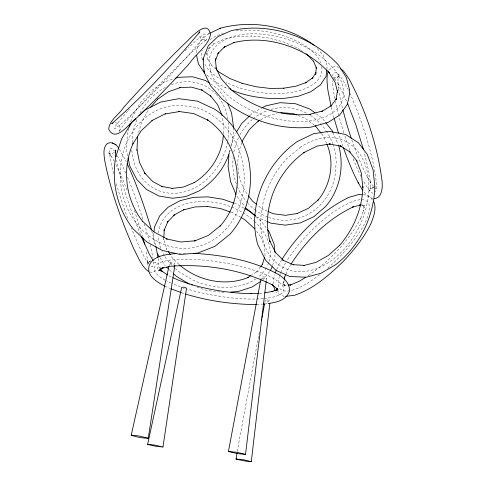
<?xml version="1.0" encoding="UTF-8"?>
<svg xmlns="http://www.w3.org/2000/svg" width="486" height="486" viewBox="0 0 486 486"><rect width="100%" height="100%" fill="white"/><g stroke="black" fill="none" stroke-linecap="round" stroke-linejoin="round"><path stroke-width="0.36" stroke-dasharray="2.43 1.82" d="M273.023 283.873L274.505 274.639M132.125 142.708L132.453 135.248A57.299 46.869 -67 0 1 137.495 118.25M163.818 238.213L163.746 239.647L163.66 238.76L166.759 249.257L166.364 248.577L167.931 250.995M153.898 233.189L153.485 239.92L154.773 244.938M229.052 152.622L229.805 149.068M223.481 133.601L223.955 127.8L222.442 117.46M233.663 127.739L232.393 142.738L231.336 146.225M326.908 69.377L327.054 65.252L322.917 54.991L315.833 47.106M266.285 280.629C268.029 273.314 254.111 279.237 266.553 278.369M284.11 280.616L283.545 284.219L283.295 281.728L284.936 286.497L283.308 284.389L282.123 283.733L286.485 285.829L283.854 285.604L286.71 285.264M196.235 52.719C197.219 44.457 202.316 37.811 209.223 33.516M169.784 262.665C175.094 266.844 177.663 261.711 169.784 262.665L169.122 265.629M237.217 451.537L258.74 335.304M258.88 334.556L259.433 331.58M264.809 302.523C264.761 295.512 276.054 304.734 265.228 300.287M160.593 267.598L160.72 266.96M128.905 128.425L127.283 134.251L126.609 150.806L127.66 155.86M130.734 121.871L131.742 118.232L139.695 103.548L150.8 91.082L163.8 82.195L174.31 78.574M138.644 132.587L141.517 122.357L148.412 109.629M272.567 265.471L275.015 257.088L274.803 253.224M229.435 152.501L230.279 149.712M230.899 145.581L233.736 136.523L235.704 133.292M241.888 142.641C234.957 159.639 236.852 180.482 248.067 195.202M285.944 274.14L288.143 268.928L290.47 265.083M276.698 269.451L279.116 263.928L281.485 260.089M119.1 131.603C121.257 128.644 119.732 124.106 116.324 122.897M119.453 130.965L125.352 122.521L132.162 114.41L161.461 82.462L192.091 51.911L205.353 40.332L204.132 41.037L206.902 39.475C203.47 40.952 199.363 38.309 199.005 34.658M269.596 271.546L263.527 279.432M260.332 267.014L256.347 272.178L256.936 271.534L251.371 275.228M250.217 115.297L252.72 112.952L261.826 107.995M329.387 69.899C331.622 67.439 335.376 65.167 338.554 67.396M261.116 281.066L262.926 279.839M114.246 152.513L111.652 153.758L108.755 153.527L110.96 154.414L108.664 152.835L112.151 157.513L111.488 156.456L114.228 161.443M308.227 275.726C329.727 260.788 348.656 241.287 360.898 217.989L360.515 219.01L363.571 210.104L363.504 211.374L363.431 205.037L364.415 207.528L361.456 203.98L362.416 204.922L364.919 205.87L361.384 205.39M260.684 119.769L269.056 115.273L276.874 113.59M208.221 34.002L209.569 33.358M150.332 261.34L147.78 262.653L150.435 260.842L148.364 262.713L147.537 265.356L147.732 260.551L147.872 261.814L145.891 250.017M373.558 187.602L370.927 188.847L369.287 191.229L370.678 187.839L370.405 189.224L370.356 181.819L370.472 183.07L368.844 171.813L364.142 151.954M264.779 304.023L267.592 303.562M178.921 253.309L185.719 253.127M224.18 292.523L206.331 290.349L195.998 286.716M259.609 293.24L263.236 293.076M114.854 122.551L115.929 122.502M256.687 304.309L262.574 304.096M363.467 194.856C367.495 194.406 370.466 197.067 372.616 200.147M149.7 272.045C157.355 273.612 160.453 264.02 158.108 258.048M333.475 77.748L336.379 77.9L339.009 76.539L336.92 78.046L337.861 76.934L338.736 74.206L337.916 79.631L338.487 88.294L338.365 87.219L340.273 98.694L342.66 109.04M184.273 288.398L183.04 288.107M284.243 296.496L277.883 293.538L275.738 291.946M372.738 198.367L368.418 197L363.37 191.393M181.363 292.663L184.917 293.83M234.282 203.245L237.119 204.242L244.191 208.269M231.129 212.273L233.14 212.959L240.704 217.291M297.918 115.437L304.898 118.068L314.187 124.951M206.817 75.026L213.512 80.87L225.249 87.614L229.173 89.138M225.249 87.614L225.79 87.826M267.355 211.149L262.039 208.852L262.404 209.059L257.203 204.91M266.857 221.422L257.465 217.315L255.94 216.197M164.882 286.157L170.209 288.49M168.928 275.829L172.202 277.318M300.33 49.997L296.527 47.5L282.955 41.741L267.671 37.811L251.481 35.994L251.797 36.031L236.737 36.553L223.645 39.275L213.476 43.934L214.478 43.448L207.984 49.511L209.393 47.537L206.744 54.487L206.799 52.008L207.905 59.492L207.419 58.429L212.121 65.956L211.416 65.215L215.128 68.538M300.968 50.416L302.869 51.668M210.529 83.75L217.783 88.926L226.178 99.66L227.023 101.732M316.234 113.815L322.2 118.201L325.262 122.022M333.275 77.924L335.492 79.57L334.453 78.629L338.991 85.257L338.353 84.193L343.863 94.861L346.852 101.787M154.481 262.1L155.569 263.035L153.71 261.116M256 216.689L261.164 221.142L266.535 228.359M374.955 188.015L375.97 188.963M179.024 264.42L173.04 258.844L170.683 255.223M169.438 269.815L172.651 272.84M373.509 186.302L372.033 184.704L367.355 177.129L367.866 178.016L362.641 167.476L357.283 154.846L351.645 139.488M321.556 133.796L323.403 136.153L326.568 143.455M160.265 268.782L158.904 267.027L159.73 268.199M237.022 196.417L244.671 206.659M256.547 231.227L260.891 237.144L260.593 236.5L264.493 246.517L265.083 256.572L265.064 255.66M119.41 149.178L126.275 161.65M159.943 257.647L165.149 265.787M204.892 64.255L208.002 69.146A60.835 30.575 9.5 0 0 220.091 79.018M115.947 164.56L120.978 175.325L127.065 190.111M332.88 132.277L338.177 144.451M140.557 234.726C130.783 210.541 122.035 185.786 116.573 160.24M342.909 146.438L338.936 134.525M134.488 210.481L142.532 236.445M333.991 117.922L331.288 107.175M151.754 230.765L155.763 245.989M113.627 173.678L112.521 169.535A62.834 7.144 70.7 0 1 114.046 150.709M321.762 66.77A60.835 30.575 9.5 0 1 291.15 92.455A60.835 30.575 9.5 0 1 226.16 82.377M202.358 59.632A60.835 30.575 9.5 0 1 202.14 50.125M210.031 39.645A60.835 30.575 9.5 0 1 223.408 33.309M235.953 30.77A60.835 30.575 9.5 0 1 320.705 62.882M190.384 45.86A65.482 3.347 -46.3 0 1 187.517 56.218A65.482 3.347 -46.3 0 1 119.793 125.09L115.522 128.322A65.482 3.347 -46.3 0 1 127.842 110.984M128.28 110.48A65.482 3.347 -46.3 0 1 129.647 108.925M185.063 50.939A65.482 3.347 -46.3 0 1 188.568 47.579M268.564 217.321A56.352 51.704 86.9 0 0 334.89 177.287L336.221 162.239A56.352 51.704 86.9 0 0 332.898 144.421M267.859 217.054A56.352 51.704 86.9 0 1 256.177 210.717M255.593 210.286A56.352 51.704 86.9 0 1 248.091 203.488M247.599 202.948A56.352 51.704 86.9 0 1 237.466 186.733M236.384 183.939A56.352 51.704 86.9 0 1 233.128 157.282M233.881 152.082A56.352 51.704 86.9 0 1 238.772 137.21M240.133 134.579A56.352 51.704 86.9 0 1 252.58 119.283M253.139 118.821A56.352 51.704 86.9 0 1 267.397 110.571M270.969 109.399A56.352 51.704 86.9 0 1 307.286 113.53M310.481 115.425A56.352 51.704 86.9 0 1 325.851 130.424M326.27 131.038A56.352 51.704 86.9 0 1 332.649 143.71M373.291 193.313A63.642 10.048 71.9 0 1 363.315 180.889M361.019 176.479A63.642 10.048 71.9 0 1 352.623 157.458M349.963 150.526A63.642 10.048 71.9 0 1 344.774 135.667M343.863 132.848A63.642 10.048 71.9 0 1 338.997 116.318M338.803 115.607A63.642 10.048 71.9 0 1 335.376 101.416M334.781 98.537A63.642 10.048 71.9 0 1 332.424 80.852M332.594 76.32A63.642 10.048 71.9 0 1 333.153 73.969L335.352 72.25A63.642 10.048 71.9 0 1 349.391 92.383M349.671 92.978A63.642 10.048 71.9 0 1 375.569 191.842M171.515 84.607A57.299 46.869 -67 0 1 215.638 93.81M216.142 94.351A57.299 46.869 -67 0 1 227.989 119.392M228.426 122.417A57.299 46.869 -67 0 1 227.782 141.068M227.642 141.797A57.299 46.869 -67 0 1 176.947 193.185A57.299 46.869 -67 0 1 131.797 150.296M140.15 112.892A57.299 46.869 -67 0 1 166.133 86.97M264.007 298.55A65.646 16.901 9.6 0 0 251.062 269.311L234.24 264.882A65.646 16.901 9.6 0 0 166.005 260.848A65.646 16.901 9.6 0 0 164.833 279.936M263.327 298.611A65.646 16.901 9.6 0 1 187.505 289.091M180.428 286.764A65.646 16.901 9.6 0 1 172.032 283.472M171.339 283.168A65.646 16.901 9.6 0 1 166.236 280.701M153.175 261.541A62.834 7.144 70.7 0 1 150.131 265.824M148.473 263.843A62.834 7.144 70.7 0 1 131.457 228.153M127.733 218.36A62.834 7.144 70.7 0 1 116.257 183.574M117.32 155.812A62.834 7.144 70.7 0 1 125.819 173.314M127.472 177.19A62.834 7.144 70.7 0 1 142.987 219.587M144.318 223.821A62.834 7.144 70.7 0 1 149.33 241.463M150.107 244.58A62.834 7.144 70.7 0 1 152.798 257.975M327.734 268.126A61.631 19.221 -45.1 0 0 366.906 201.307A61.631 19.221 -45.1 0 0 298.519 244.737L290.081 255.855A61.631 19.221 -45.1 0 0 286.388 261.565M319.697 274.736A61.631 19.221 -45.1 0 1 290.713 290.598M289.96 290.75A61.631 19.221 -45.1 0 1 279.359 276.589M279.59 275.823A61.631 19.221 -45.1 0 1 280.471 273.302M280.726 272.646A61.631 19.221 -45.1 0 1 286.011 262.185M268.655 262.665A57.312 41.043 18.3 0 1 266.978 266.638M266.292 267.901A57.312 41.043 18.3 0 1 258.595 276.923M256.207 278.727A57.312 41.043 18.3 0 1 192.772 280.003L179.62 272.166A57.312 41.043 18.3 0 1 175.397 268.74M174.82 268.223A57.312 41.043 18.3 0 1 164.669 256.256M164.286 255.63A57.312 41.043 18.3 0 1 161.947 251.238M160.757 248.389A57.312 41.043 18.3 0 1 158.393 236.038M158.521 233.073A57.312 41.043 18.3 0 1 242.453 212.418M243.091 212.801A57.312 41.043 18.3 0 1 253.886 220.802M254.439 221.306A57.312 41.043 18.3 0 1 268.88 261.978M300.737 146.972L287.105 158.387A70.373 49.578 -64.5 0 0 284.213 268.035A70.373 49.578 -64.5 0 0 368.066 197.82A70.373 49.578 -64.5 0 0 300.737 146.972M195.639 107.37L179.267 105.122A71.74 61.886 83.5 0 0 127.241 207.814A71.74 61.886 83.5 0 0 231.439 222.157A71.74 61.886 83.5 0 0 195.639 107.37M373.679 187.304L372.331 187.086L373.716 187.377M210.238 70.573L209.314 59.444A69.753 39.773 18.8 0 1 309.527 49.122A69.753 39.773 18.8 0 1 315.42 119.884A69.753 39.773 18.8 0 1 210.238 70.573"/><path stroke-width="0.73" d="M137.617 136.238L136.979 150.217L136.979 149.785L139.567 162.646L145.107 173.66L144.7 173.095L152.665 181.472L162.47 186.794L161.795 186.442L172.73 188.434L172.026 188.422L183.416 187.055L194.461 182.475L194.042 182.724C210.529 172.597 222.078 154.433 223.366 135.053M163.855 237.496L164.25 229.611L163.995 230.504L167.931 221.543L167.378 222.248L174.419 214.885L173.702 215.28L183.981 209.594L183.386 209.928L194.929 206.957L207.595 206.501L207.291 206.459L220.498 208.543L230.419 212.024M153.989 231.694L154.463 227.065L159.821 215.717L168.199 207.133L180.093 200.669L193.385 197.34L207.923 196.879L222.928 199.26L233.572 202.996M228.9 154.827L228.104 166.552L230.631 181.752L236.008 194.479M168.958 266.371L131.226 435.128C136.28 437.096 142.829 438.269 148.266 438.196L174.857 265.277M337.448 91.739L337.57 90.439L335.917 99.806L336.458 98.555L331.106 105.912M160.508 268.971L160.295 270.981L160.204 269.548M326.823 70.099L326.07 76.399L320.317 85.02L310.718 91.763L298.264 96.264L284.024 98.397C266.346 99.241 248.297 97.012 231.883 90.189M236.943 453.025L236.117 459.167L245.545 461.129L251.286 461.615L269.827 303.385M260.927 278.934L228.438 451.488L237.053 453.572L245.533 454.398L266.194 281.382M162.986 447.017L186.533 288.192L183.945 287.141L181.685 287.354L147.604 444.398L156.055 446.336L162.986 447.017L154.524 445.067L147.604 444.398M284.225 279.893L284.681 277.008L284.292 278.047M315.882 73.131L315.681 74.358L316.313 67.062L316.483 68.289L313.519 61.193M261.498 320.402L261.778 318.913M262.051 317.419L264.536 304.011M204.144 72.177L203.136 58.763L208.263 45.763L217.783 36.693L230.972 30.758C269.305 21.779 312.03 36.195 338.456 65.051L346.397 77.681L349.428 89.497C350.09 94.448 348.322 99.77 347.229 104.526L339.599 115.127L328.214 122.32L311.046 127.138C279.177 130.546 246.432 119.732 222.12 99.016L210.657 86.004L204.661 73.368L204.047 70.871M115.267 152.331L115.844 150.125M129.312 126.974L130.327 123.329M272.16 266.869L270.508 270.338M229.222 153.193C224.246 168.849 213.068 182.116 199.278 190.864L185.907 196.544L172.53 198.258L158.788 195.967L146.377 189.382L136.791 179.474L129.756 165.969L128.11 158.023M262.44 264.287L264.627 257.1M242.107 141.955L242.544 140.569L249.294 129.616L258.455 120.868L258.109 121.154L260.04 120.115M215.407 60.756L218.451 52.549M262.404 264.524L262.543 264.147L260.775 266.437M284.571 277.397L285.671 274.79M275.185 272.901L276.394 270.143M328.445 71.005C325.918 76.903 327.37 83.653 327.825 89.825L331.118 106.464M199.084 33.036L199.855 31.712C172.973 64.571 143.492 95.627 111.713 123.784L112.983 122.982M290.859 264.439C306.131 240.26 327.552 218.961 353.614 206.696L352.611 207.079L360.509 205.025L359.263 205.098L360.679 205.292M236.494 131.998L241.621 123.59L249.683 115.82M281.88 259.445C298.368 233.657 321.173 210.906 348.857 197.389L358.595 194.546L362.021 194.704M316.04 72.602L312.14 78.495L312.929 77.663L305.33 82.93L306.204 82.48L295.792 86.247L283.429 88.245L283.945 88.239L269.876 88.416L255.885 86.733L242.04 83.306L242.338 83.41L229.908 78.513L219.374 72.341L216.72 69.966M277.421 288.957L276.2 290.792L277.069 289.699M150.387 107.4L157.78 99.041L157.5 99.302L168.466 91.739L180.306 87.577L179.632 87.644L191.381 87.128L202.279 90.165L201.562 89.886L210.881 96.155L210.389 95.608L217.594 104.66L222.217 115.771M159.742 269.712L158.74 270.793L163.326 267.519L160.763 268.606L169.049 266.48M217.746 53.673L224.915 46.547L223.979 47.306L234.507 42.331L233.547 42.647C267.737 34.275 306.101 47.209 329.49 73.216L328.961 72.426L335.267 82.735L337.563 92.273M135.794 118.766C129.628 122.946 115.474 143.425 108.712 129.167C109.259 120.188 119.094 114.66 123.517 107.552C143.279 85.421 163.8 63.958 185.038 43.242C189.668 39.384 207.783 17.174 210.444 34.81C207.935 46.31 196.04 53.642 189.759 63.065C173.399 81.186 156.535 98.871 138.935 115.802M152.446 120.285L141.219 130.691L132.818 144.026L133.012 143.613C121.676 168.928 125.491 199.855 142.793 221.567L142.501 221.179L153.837 231.889L167.141 239.076L166.419 238.881L180.798 241.998L195.39 240.77M260.508 281.473L251.948 287.074L238.292 291.491L230.862 292.037M250.752 275.635L247.66 277.688L248.358 277.391C225.577 286.813 197.893 280.938 179.571 264.931M305.718 277.281L299.443 281.175L289.844 285.191L290.98 284.753L288.131 285.094M321.768 111.519L331.531 105.529M262.476 107.637L265.733 105.869L280.136 102.68L295.476 103.718L309.673 108.986L315.043 112.934M151.778 120.619L165.823 113.59M219.702 28.546L220.535 28.145C252.064 19.695 287.834 25.703 314.12 45.295M209.891 33.2L220.535 28.145M228.438 451.488L236.919 452.296L245.533 454.398M277.567 289.176L271.85 291.721L273.017 291.321L264.633 292.827M235.838 458.984L243.559 459.786L251.286 461.615M175.713 78.094L178.49 77.286L192.535 76.782L205.517 80.524L209.302 82.906M195.038 240.862L194.594 240.983L208.439 235.37L220.523 225.638L220.067 226.136C247.611 195.603 241.39 142.939 207.376 119.781L207.947 120.2L193.78 113.59L178.854 111.476L179.692 111.531L165.088 113.955M322.795 110.923L309.497 114.404L310.426 114.283C281.655 117.132 252.179 107.394 230.121 88.841L230.735 89.454L221.191 78.714L215.833 67.767L216.331 68.969L215.395 58.745L215.486 60.118M268.29 303.452C276.431 302.505 286.321 300.208 289.334 291.454C290.209 284.012 284.407 278.089 278.539 274.547C252.635 260.18 222.552 254.968 193.282 253.297M285.574 296.411L294.704 295.221C313.743 288.787 329.156 275.125 343.341 261.359C354.13 249.877 364.178 237.526 371.085 223.274L371.48 222.26C373.922 215.808 376.778 207.899 373.546 201.174M175.908 253.583C166.491 254.427 152.926 255.575 149.135 265.763C146.256 275.902 157.482 282.354 164.882 286.157M131.226 435.128L138.735 435.942L148.266 438.196M169.736 266.304C204.849 263.527 241.518 269.299 273.083 285.258L271.996 284.535L277.956 289.474L277.038 288.356M374.171 198.671C382.403 198.233 382.743 186.618 382.002 180.646C377.367 145.217 365.867 110.535 349.118 78.999L343.45 70.92L340.206 68.496M258.88 293.277L250.898 293.641L251.633 293.666C231.372 293.337 211.228 290.154 191.721 284.723L192.243 284.881L179.413 280.58L172.858 277.609M256.687 304.309L250.794 304.479C228.754 303.853 206.726 300.512 185.628 294.06M263.309 304.072L264.779 304.023M280.847 112.673L293.034 113.596L296.527 114.915M293.119 264.7L304.449 265.38L303.44 265.611L316.131 262.325L328.493 255.357L339.787 245.211L339.471 245.503C353.68 229.258 362.343 208.348 362.89 186.697L362.854 187.31L361.262 172.834L356.505 160.21L356.949 161.103L349.319 151.34L350.163 152.063L340.066 145.824L341.166 146.201L329.162 143.99L330.292 143.941L317.091 146.098L303.738 152.622L304.461 152.258C276.947 171.825 261.116 208.512 269.967 241.688L269.748 240.77L275.708 252.896L275.04 252.04L283.721 260.672L282.737 260.089L293.471 264.84M118.62 148.042C116.567 144.093 110.753 140.806 106.792 143.978C102.813 148.23 104.004 154.524 104.575 159.736C110.419 190.36 121.172 219.879 133.583 248.413C137.921 256.347 140.916 265.775 148.406 271.425M181.363 292.663L170.872 288.781M268.023 211.44L273.339 213.731L285.458 215.328L297.596 213.463L297.098 213.554L308.44 208.281L318.166 199.898L317.929 200.214C330.723 184.972 334.86 162.506 326.859 144.117M267.525 221.713L270.878 223.177L285.3 225.158L300.281 222.91L313.835 216.701L325.717 206.435C339.896 189.874 344.428 166.716 338.76 145.806M112.29 142.963L113.609 143.631M114.751 144.196L116.002 144.828M244.835 208.634L250.266 211.75L255.429 216.197M241.335 217.655L244.488 219.459L254.81 228.863M189.188 284.006L176.4 276.364L173.186 273.339M306.04 53.752L307.31 54.584M167.688 275.009L161.51 270.909L162.537 271.71L160.72 269.372M256.626 204.448L252.586 201.216L248.522 195.803M245.57 207.862L255.363 215.735M166.759 267.294L168.363 268.807M204.588 73.076L198.355 63.788L196.63 55.422M307.128 54.444L313.743 61.588M325.735 122.618L332.29 130.928L332.88 132.277M315.086 125.564L321.094 133.213M267.434 229.562L269.22 231.968L274.189 244.355L274.705 251.742M168.326 251.596L170.288 254.615M157.543 253.892L159.141 256.395M343.414 147.793C348.741 162.427 354.403 177.098 362.738 190.324M358.006 182.347L358.528 183.228M153.169 260.666L149.433 254.33L141.426 236.779M127.217 163.721C137.009 185.16 144.846 207.467 151.547 230.048M347.447 103.172L355.795 124.671L363.364 149.147M227.588 103.111L231.524 112.77L233.663 127.739M276.929 288.277L278.089 291.387M338.475 133.109L334.204 118.651M351.421 138.796L347.362 126.324L342.83 109.775M273.551 285.811L275.07 290.78M142.92 237.854L144.597 244.251M155.933 246.718L157.993 257.355M115.887 156.644L115.218 150.253L115.34 151.668M203.136 58.763L203.239 60.136M374.828 186.703L374.803 187.31C373.825 217.218 359.367 246.329 335.668 264.7L320.954 273.272L306.344 277.196L289.972 276.528L276.121 270.429L265.654 260.283L257.647 244.312C247.107 206.295 265.289 163.976 297.025 141.693L313.525 133.735L329.089 131.354L345.613 134.464L358.437 142.793L367.313 154.439L373.12 169.972L374.828 186.703M115.808 156.686C111.16 181.886 117.199 208.603 133.085 228.833L146.705 241.876L162.348 250.448L180.178 254.451L197.595 253.121L214.915 246.329L229.835 234.319C248.249 213.889 254.099 184.856 248.334 158.327C243.067 138.729 231.816 121.026 215.012 109.38L197.504 101.149L178.848 98.682L160.678 102.066L144.913 110.109L131.736 122.49L121.694 138.698L115.808 156.686"/></g></svg>
